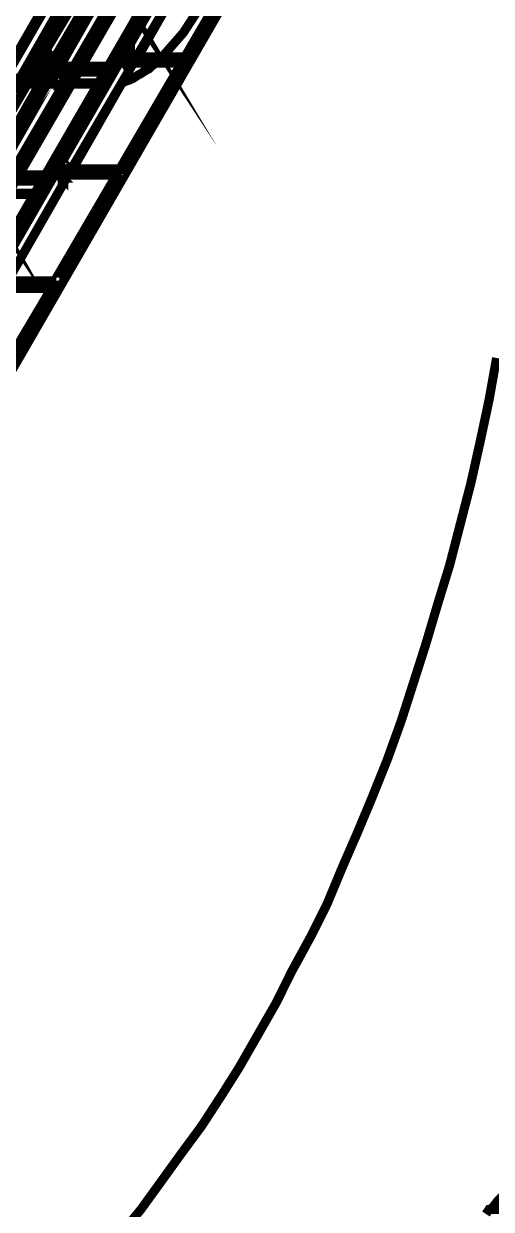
# Model space of a CAD drawing. Extents: x 0.1 to 11.6, y 0.3 to 16.2.
# Drawn here: x 5.761 to 6.276, y 4.31 to 5.617 of the extents above; entities that cross this region are included whole.
import ezdxf

# ---------------------------------------------------------------- set-up
doc = ezdxf.new("R2010")
doc.units = 0
doc.header["$MEASUREMENT"] = 0

msp = doc.modelspace()

# ---------------------------------------------------------------- linework, layer by layer
at = {"color": 0, "const_width": 0.01}
for points in [[(5.09332, 4.44), (6.03668, 6.07497), (6.03836, 6.07497), (6.03836, 6.07335), (5.095, 4.43832), (5.095, 4.44), (5.09332, 4.44)], [(5.86003, 5.67333), (5.79335, 5.55664), (5.86003, 5.67333)], [(5.87668, 5.58165), (5.87668, 5.58333), (5.87668, 5.58501), (5.87831, 5.58501), (5.87831, 5.58333), (5.87668, 5.58165)], [(5.87332, 5.57497), (5.87169, 5.57497), (5.87332, 5.57497), (5.87332, 5.57667), (5.87332, 5.57497)], [(5.87668, 5.57167), (5.875, 5.56999), (5.87668, 5.56836), (5.87668, 5.56999), (5.87668, 5.57167)], [(5.87668, 5.56999), (5.875, 5.56999), (5.87668, 5.56999)], [(5.77832, 5.55003), (5.71164, 5.43332), (5.77832, 5.55003)], [(5.78836, 5.55003), (5.72168, 5.43332), (5.78836, 5.55003)], [(5.80664, 5.45833), (5.80501, 5.45833), (5.80501, 5.46001), (5.80664, 5.46001), (5.80664, 5.46164), (5.80664, 5.46001), (5.80664, 5.45833)], [(5.80501, 5.44835), (5.80501, 5.44667), (5.80333, 5.44667), (5.80501, 5.44499), (5.80501, 5.44667), (5.80501, 5.44835)], [(5.80003, 5.44997), (5.80003, 5.45167), (5.80003, 5.45335), (5.80003, 5.45167), (5.80003, 5.44997)], [(5.80165, 5.45167), (5.80165, 5.44997), (5.80165, 5.45167), (5.80165, 5.45335), (5.80333, 5.45335), (5.80333, 5.45167), (5.80165, 5.45167)], [(6.29335, 4.27001), (6.29833, 4.27501), (6.29833, 4.27669), (6.29335, 4.27001)]]:
    msp.add_lwpolyline(points, close=True, dxfattribs=at)
for points in [[(5.17503, 4.44499), (6.09668, 6.03999)], [(6.06332, 5.98503), (6.07835, 5.95833), (6.04833, 5.95833), (6.07835, 5.95833), (6.08664, 5.95833), (5.15169, 4.34), (5.14333, 4.34), (6.07835, 5.95833)], [(5.01335, 4.44), (5.09332, 4.44), (5.095, 4.43832), (5.10167, 4.42665), (5.10167, 4.42503), (5.03999, 4.42503), (5.08832, 4.33832), (5.15169, 4.33832), (5.15332, 4.33832), (5.16, 4.32497), (5.15831, 4.32497), (5.07835, 4.32497), (5.08003, 4.32335), (5.16, 4.32335), (5.16, 4.32497), (5.16168, 4.32497), (5.16, 4.32497), (5.15332, 4.33832), (6.08832, 5.95833), (6.08832, 5.96001), (6.08832, 5.95833)], [(5.23335, 4.34332), (6.155, 5.94)], [(5.845, 5.68668), (5.84831, 5.68164), (5.83832, 5.69835)], [(6.00999, 5.70503), (6.00999, 5.70335), (6.00999, 5.70167), (6.00836, 5.70167), (6.00836, 5.69997), (5.93832, 5.58003), (5.87668, 5.58003), (5.875, 5.58003), (5.875, 5.57835), (5.875, 5.57667), (5.875, 5.57497), (5.875, 5.57335), (5.87668, 5.57335), (5.93332, 5.57335)], [(5.88499, 5.58003), (5.95335, 5.69667)], [(5.88667, 5.58003), (5.95335, 5.69667)], [(5.91336, 5.58003), (5.93668, 5.60667), (5.95503, 5.63499), (5.96832, 5.66499), (5.97999, 5.69667)], [(5.87999, 5.68164), (5.87999, 5.68001), (5.88167, 5.68001), (5.87999, 5.68001), (5.87999, 5.67833), (5.87831, 5.67833), (5.87831, 5.67665), (5.80832, 5.55664), (5.74669, 5.55664), (5.74501, 5.55664), (5.74501, 5.55501), (5.74501, 5.55333), (5.74501, 5.55165), (5.74669, 5.55003), (5.80501, 5.55003)], [(5.75667, 5.55664), (5.82335, 5.67333)], [(5.78168, 5.55664), (5.84999, 5.67333), (5.82335, 5.67333), (5.75667, 5.55664)], [(5.78331, 5.55664), (5.84999, 5.67333)], [(5.78331, 5.55664), (5.84999, 5.67333)], [(5.78668, 5.55664), (5.85335, 5.67333)], [(5.78836, 5.55664), (5.85499, 5.67333)], [(5.79167, 5.55664), (5.85835, 5.67333)], [(5.785, 5.58664), (5.83165, 5.66499)], [(5.785, 5.58832), (5.82667, 5.65831)], [(5.78668, 5.60835), (5.78836, 5.60667), (5.79167, 5.60499), (5.79497, 5.60335)], [(5.78836, 5.56836), (5.77501, 5.59)], [(5.78836, 5.56668), (5.77501, 5.59)], [(5.79335, 5.57497), (5.78, 5.59831)], [(5.88167, 5.58003), (5.87831, 5.58501), (5.87831, 5.58664), (5.87668, 5.58501), (5.87169, 5.57667), (5.87169, 5.57497), (5.875, 5.56836), (5.87668, 5.56836), (5.87999, 5.57335)], [(5.78, 5.55664), (5.76833, 5.57835)], [(5.78, 5.55664), (5.76833, 5.57667)], [(5.78331, 5.55832), (5.77001, 5.58003)], [(5.78331, 5.56), (5.77165, 5.58165)], [(5.93832, 5.58003), (5.93832, 5.57835), (5.93668, 5.57835), (5.93668, 5.57667), (5.86664, 5.45665), (5.80501, 5.45665), (5.80333, 5.45665), (5.80333, 5.45503), (5.80333, 5.45335), (5.80333, 5.45167), (5.80333, 5.44997), (5.80501, 5.44997), (5.86333, 5.44997)], [(5.87169, 5.57497), (5.87001, 5.57497), (5.87001, 5.57667), (5.87169, 5.57667)], [(5.87169, 5.57667), (5.87668, 5.58501)], [(5.87332, 5.57667), (5.87332, 5.57497), (5.87169, 5.57497)], [(5.875, 5.56836), (5.87169, 5.57497)], [(5.87332, 5.57497), (5.87332, 5.57667)], [(5.87332, 5.57497), (5.875, 5.57497)], [(5.87831, 5.58664), (5.87668, 5.58664), (5.87668, 5.58501)], [(5.87831, 5.58333), (5.87668, 5.58333)], [(5.87668, 5.58333), (5.87668, 5.58165)], [(5.87668, 5.58165), (5.87831, 5.58165)], [(5.76665, 5.57335), (5.77001, 5.56999), (5.77333, 5.56668)], [(5.76833, 5.55664), (5.77333, 5.56668)], [(5.77001, 5.55664), (5.77333, 5.56668)], [(5.81332, 5.565), (5.79665, 5.565)], [(5.81168, 5.56332), (5.79665, 5.56332)], [(5.81668, 5.56999), (5.80003, 5.56999)], [(5.81332, 5.45665), (5.88167, 5.57335)], [(5.815, 5.45665), (5.88167, 5.57335)], [(5.85167, 5.565), (5.82167, 5.565)], [(5.84999, 5.56332), (5.82167, 5.56332)], [(5.85167, 5.565), (5.85335, 5.56999), (5.82497, 5.56999)], [(5.85167, 5.565), (5.85335, 5.565)], [(5.85335, 5.56999), (5.85499, 5.56999)], [(5.87001, 5.55165), (5.87332, 5.55333), (5.87831, 5.55501), (5.88167, 5.55664), (5.88667, 5.56), (5.88997, 5.56168), (5.89501, 5.565), (5.89833, 5.56668), (5.90169, 5.56999), (5.90668, 5.57335)], [(5.87668, 5.56999), (5.875, 5.57167)], [(5.875, 5.56836), (5.87668, 5.56836)], [(5.87668, 5.56999), (5.87668, 5.57167)], [(5.70335, 5.44), (5.70503, 5.44499), (5.71164, 5.435), (5.69835, 5.45833)], [(5.80832, 5.55664), (5.81, 5.55664), (5.80832, 5.55664), (5.80832, 5.55501), (5.80664, 5.55501), (5.80664, 5.55333), (5.73665, 5.43332), (5.67665, 5.43332), (5.67503, 5.43332), (5.67503, 5.43164), (5.67333, 5.43164), (5.67333, 5.43001), (5.67333, 5.42833), (5.67503, 5.42833), (5.67503, 5.42665), (5.67665, 5.42665), (5.73335, 5.42665)], [(5.71164, 5.43332), (5.77832, 5.55003)], [(5.715, 5.43332), (5.78168, 5.55003)], [(5.71669, 5.43332), (5.78331, 5.55003)], [(5.72, 5.43332), (5.78668, 5.55003)], [(5.72499, 5.48167), (5.76497, 5.55003)], [(5.72499, 5.48335), (5.76497, 5.55003)], [(5.79497, 5.55664), (5.79335, 5.56)], [(5.79497, 5.55664), (5.79335, 5.55832)], [(5.79335, 5.55664), (5.79335, 5.55832)], [(5.80333, 5.55003), (5.80501, 5.55003), (5.80165, 5.55003), (5.80003, 5.55003), (5.80003, 5.54833), (5.79833, 5.55003)], [(5.80003, 5.54833), (5.79833, 5.54833), (5.79833, 5.55003)], [(5.84332, 5.55165), (5.84, 5.55165), (5.84169, 5.55003), (5.83832, 5.55003), (5.83664, 5.55165), (5.82835, 5.55165), (5.83003, 5.55003), (5.82497, 5.55003), (5.82335, 5.55165), (5.815, 5.55165), (5.81668, 5.55003), (5.81332, 5.55003)], [(5.81668, 5.55003), (5.81668, 5.55165)], [(5.83003, 5.55003), (5.82835, 5.55165)], [(5.84169, 5.55003), (5.84169, 5.55165)], [(5.75, 5.54497), (5.76167, 5.54497)], [(5.86664, 5.45665), (5.86833, 5.45665), (5.86664, 5.45503), (5.86501, 5.45503), (5.86501, 5.45335), (5.79497, 5.33333), (5.73335, 5.33333), (5.73167, 5.33003), (5.73167, 5.32835), (5.73335, 5.32497), (5.79167, 5.32497)], [(5.80664, 5.46164), (5.80501, 5.46164), (5.80003, 5.45335)], [(5.80003, 5.45335), (5.80501, 5.46164)], [(5.81, 5.45665), (5.80664, 5.46164), (5.80501, 5.46164)], [(5.80664, 5.46001), (5.80501, 5.46001)], [(5.80501, 5.46001), (5.80501, 5.45833), (5.80664, 5.45833)], [(5.80501, 5.45833), (5.80501, 5.46001)], [(5.74333, 5.33333), (5.81, 5.44997)], [(5.74333, 5.33333), (5.81, 5.44997)], [(5.78, 5.44336), (5.75168, 5.44336)], [(5.78168, 5.44499), (5.75331, 5.44499)], [(5.78331, 5.44997), (5.75499, 5.44997)], [(5.78168, 5.44499), (5.78331, 5.44997), (5.785, 5.44997)], [(5.78168, 5.44499), (5.78331, 5.44499)], [(5.80003, 5.44997), (5.80333, 5.44499), (5.80501, 5.44499), (5.80501, 5.44336), (5.80501, 5.44499), (5.80832, 5.44997)], [(5.80333, 5.44499), (5.80003, 5.44997)], [(5.80333, 5.45167), (5.80165, 5.45167), (5.80165, 5.45335)], [(5.80165, 5.45335), (5.80165, 5.45167)], [(5.80501, 5.44667), (5.80333, 5.44667)], [(5.80333, 5.44499), (5.80333, 5.44336), (5.80501, 5.44336)], [(5.80501, 5.44667), (5.80501, 5.44835)], [(5.80501, 5.44499), (5.80664, 5.44499)], [(5.77333, 5.43001), (5.77165, 5.43001), (5.77165, 5.42833), (5.76833, 5.42833), (5.76665, 5.43001), (5.75836, 5.43001), (5.75999, 5.42833), (5.75499, 5.42833), (5.75499, 5.43001), (5.74669, 5.43001), (5.74669, 5.42833), (5.74333, 5.42833)], [(5.75999, 5.42833), (5.75999, 5.43001)], [(5.77165, 5.42833), (5.77165, 5.43001)], [(5.79497, 5.33333), (5.79497, 5.33165), (5.79665, 5.33165), (5.79497, 5.33165), (5.79497, 5.33003), (5.79335, 5.33003), (5.79335, 5.32835), (5.72331, 5.21001), (5.66336, 5.21001), (5.66168, 5.21001), (5.66168, 5.20833), (5.66, 5.20665), (5.66, 5.20503), (5.66, 5.20335), (5.66168, 5.20335), (5.66168, 5.20167), (5.66336, 5.20167), (5.72, 5.20167)], [(5.86664, 4.28168), (5.88997, 4.31), (5.91168, 4.34), (5.93332, 4.37001), (5.95665, 4.40169), (5.97835, 4.435), (5.99832, 4.46669), (6.01833, 4.50168), (6.03836, 4.53668), (6.05664, 4.57335), (6.07667, 4.61003), (6.095, 4.64665), (6.11165, 4.68668), (6.12831, 4.72499), (6.14501, 4.76497), (6.16168, 4.80664), (6.17665, 4.84831), (6.19, 4.88997), (6.20335, 4.93164), (6.21669, 4.97667), (6.22999, 5.02001), (6.24164, 5.065), (6.25331, 5.11003), (6.26335, 5.155), (6.27333, 5.20167), (6.28168, 5.24832)], [(6.27501, 4.31), (6.27832, 4.31332), (6.28331, 4.31999), (6.28836, 4.32497), (6.29167, 4.33165), (6.29665, 4.33664), (6.30165, 4.34332), (6.30664, 4.34831), (6.30832, 4.34999)], [(6.29665, 4.30501), (6.30003, 4.31), (6.27333, 4.31), (6.27001, 4.30501)]]:
    msp.add_lwpolyline(points, dxfattribs=at)

doc.saveas('drawing.dxf')
